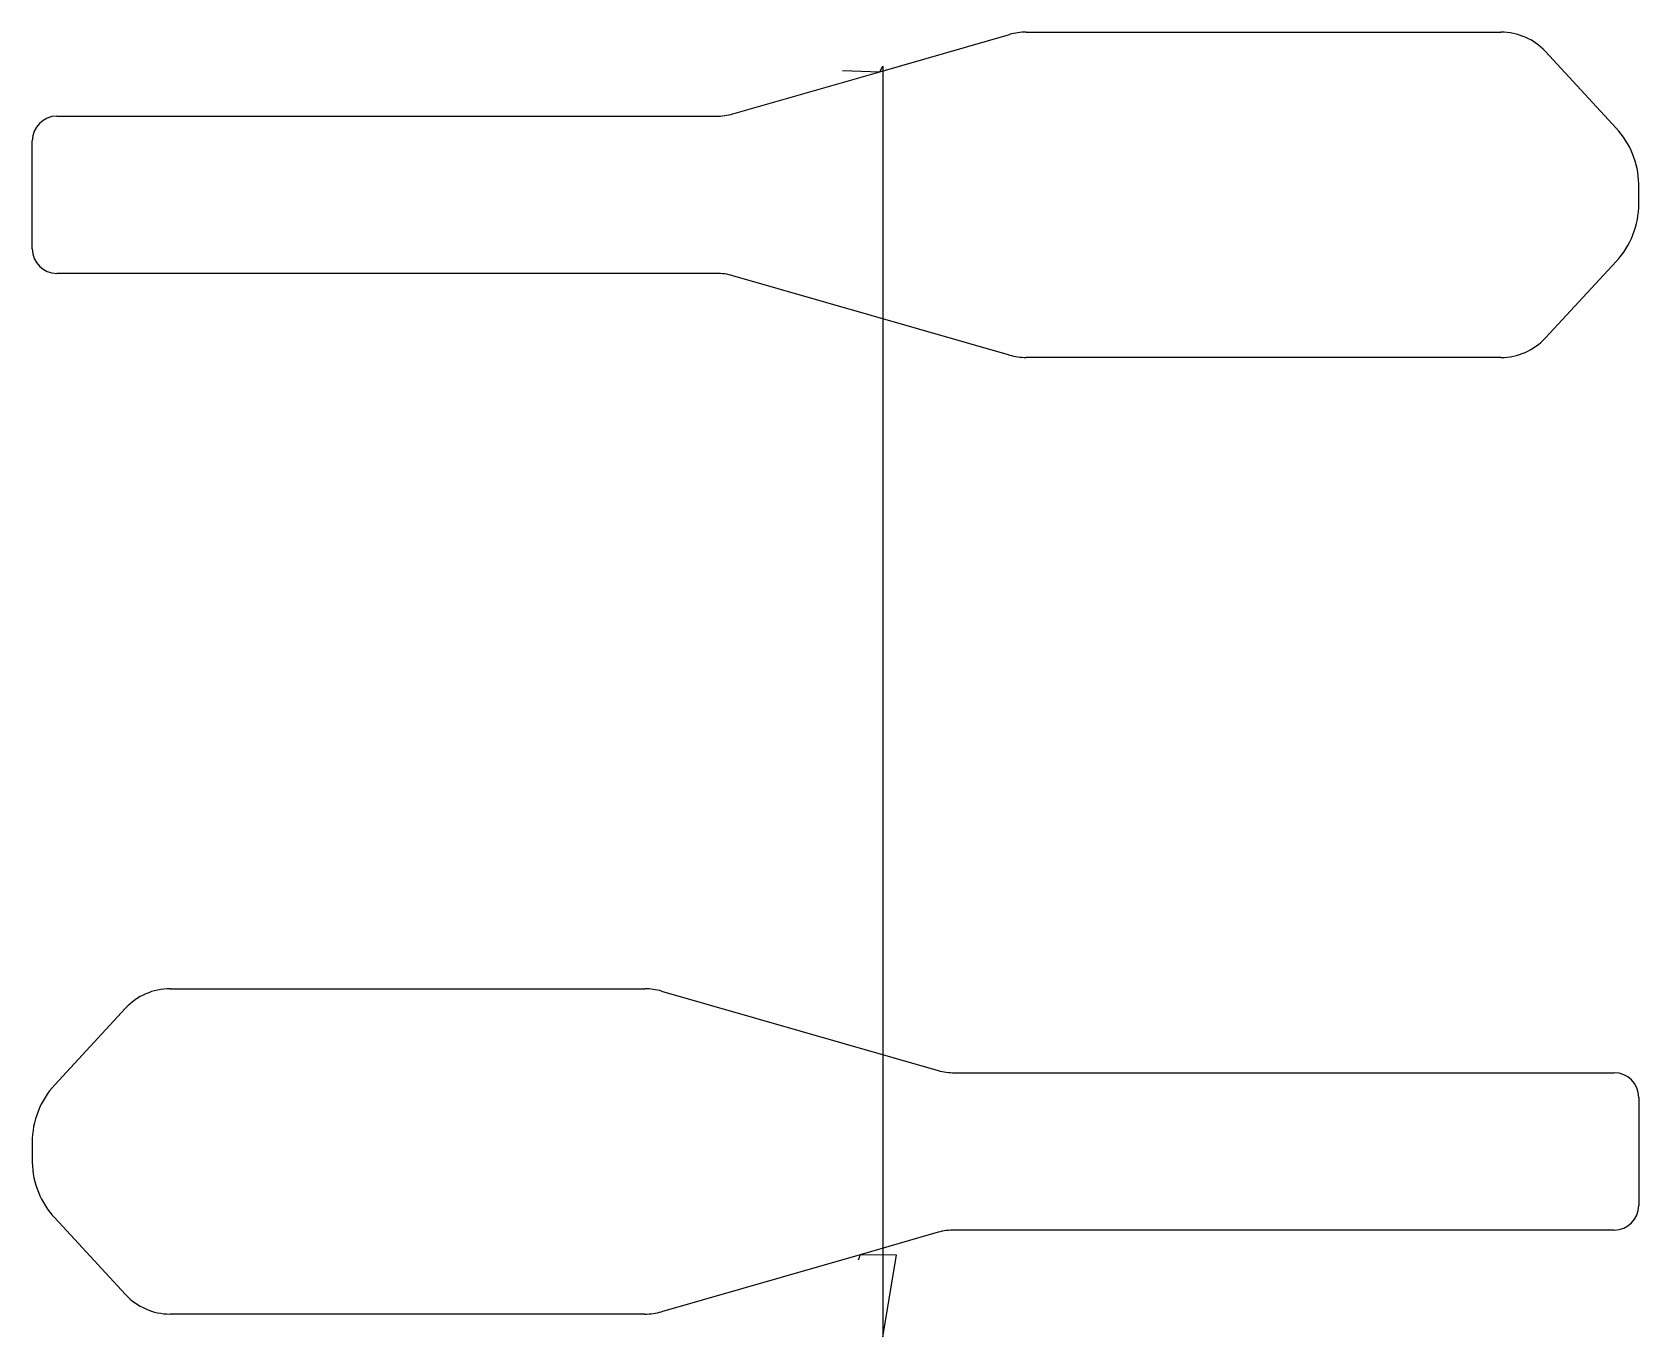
# Model space of a CAD drawing. Header units: metres. Extents: x 19 to 1358, y 0 to 1087.
import ezdxf

# ---------------------------------------------------------------- set-up
doc = ezdxf.new("R2010")
doc.units = ezdxf.units.M

msp = doc.modelspace()

# ---------------------------------------------------------------- linework, layer by layer
at = {"layer": 'TOOL_0'}
for p, q in [((725.399, 1054.053), (833.507, 1085.053)), ((847.427, 1087.009), (1243.054, 1087.009)), ((725.398, 1054.053), (728.054, 1058.539)), ((728.054, 1058.539), (728.054, 0)), ((1280.107, 1070.821), (1339.227, 1006.977)), ((602.897, 1018.926), (725.398, 1054.053)), ((694.324, 1055.076), (725.399, 1054.053)), ((39.499, 1017.009), (589.253, 1017.009)), ((18.999, 906.509), (18.999, 996.509)), ((589.253, 886.009), (39.499, 886.009)), ((833.506, 817.965), (602.897, 884.091)), ((1339.227, 896.041), (1280.107, 832.197)), ((1243.053, 816.009), (847.426, 816.009)), ((133.944, 290.001), (529.571, 290.001)), ((543.491, 288.045), (774.1, 221.919)), ((37.771, 209.969), (96.891, 273.813)), ((787.744, 220.001), (1337.498, 220.001)), ((1357.998, 199.501), (1357.998, 109.501)), ((96.891, 35.189), (37.771, 99.033)), ((774.1, 87.083), (708.975, 68.409)), ((1337.498, 89.001), (787.744, 89.001)), ((708.976, 68.409), (543.492, 20.957)), ((708.975, 68.409), (707.497, 63.81)), ((739.219, 68.161), (708.976, 68.409)), ((728.054, 0), (739.219, 68.161)), ((529.572, 19.001), (133.945, 19.001))]:
    msp.add_line(p, q, dxfattribs=at)
for centre, radius, start, end in [((847.427, 1036.509), 50.5, 90, 106.000253), ((1243.054, 1036.509), 50.5, 42.800454, 90), ((589.253, 1066.509), 49.5, 270, 285.999771), ((39.499, 996.509), 20.5, 90, 180), ((1287.43, 959.048), 70.57, 1.359251, 42.778824), ((639.193, 951.509), 718.846, 359.396859, 0.734344), ((1287.499, 943.942), 70.5, 317.199793, 0), ((39.499, 906.509), 20.5, 180, 270), ((589.253, 836.509), 49.5, 73.99991, 90), ((1243.054, 866.509), 50.5, 269.998865, 317.199546), ((847.426, 866.509), 50.5, 253.999747, 270), ((133.944, 239.501), 50.5, 90, 137.199546), ((529.571, 239.501), 50.5, 73.999747, 90), ((787.744, 269.501), 49.5, 253.99991, 270), ((1337.498, 199.501), 20.5, 0, 90), ((89.499, 162.068), 70.5, 137.199793, 179.996749), ((737.805, 154.501), 718.846, 179.396541, 180.734344), ((89.568, 146.962), 70.57, 181.359251, 222.778824), ((1337.498, 109.501), 20.5, 270, 0), ((787.744, 39.501), 49.5, 90, 106.00009), ((133.945, 69.501), 50.5, 222.799683, 270), ((529.572, 69.501), 50.5, 270, 286.000253)]:
    msp.add_arc(centre, radius, start, end, dxfattribs=at)

doc.saveas('drawing.dxf')
